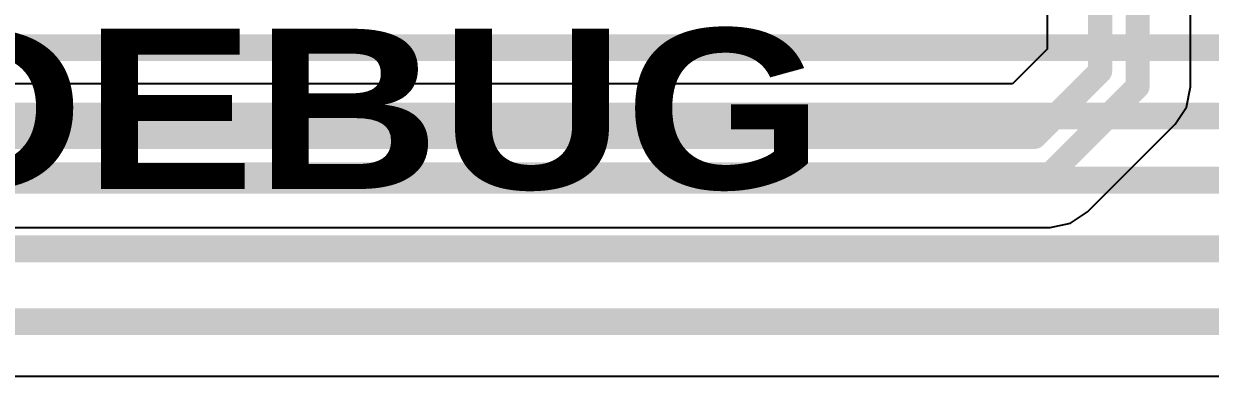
# Model space of a CAD drawing. Header units: inches. Extents: x -36 to 349, y -11 to 240.
# Drawn here: x 111.17 to 122.46, y 81.8 to 85.15 of the extents above; entities that cross this region are included whole.
import ezdxf

# ---------------------------------------------------------------- set-up
doc = ezdxf.new("R2010")
doc.units = ezdxf.units.IN
for name, color, linetype in [('Bottom Layer', 5, 'Continuous'), ('Top Layer', 1, 'Continuous'), ('Top Overlay', 2, 'Continuous')]:
    doc.layers.add(name, color=color, linetype=linetype)
doc.styles.add('Arial Black_Bold', font='', dxfattribs={"height": 0.2})
doc.styles.get('Arial Black_Bold').set_extended_font_data('Arial Black', bold=True)

msp = doc.modelspace()

# ---------------------------------------------------------------- linework, layer by layer
at = {"layer": 'Bottom Layer'}
msp.add_line((101.3346208, 81.79712875999999), (126.47090022, 81.79712875999999), dxfattribs=at)
for points in [[(99.05314961999999, 84.9217504, 0.254, 0.254, 0), (127.52294282, 84.9217504, 0.254, 0.254, 0)], [(99.50897802, 84.27284135999999, 0.254, 0.254, 0), (127.3473577, 84.27284135999999, 0.254, 0.254, 0)], [(99.97151201999999, 83.66210344, 0.254, 0.254, 0), (127.06614922, 83.66210344, 0.254, 0.254, 0)], [(100.44571986, 83.00927263999999, 0.254, 0.254, 0), (126.9140337, 83.00927263999999, 0.254, 0.254, 0)], [(101.1200797, 82.31508047999999, 0.254, 0.254, 0), (126.68544386, 82.31508047999999, 0.254, 0.254, 0)]]:
    msp.add_lwpolyline(points, format="xyseb", dxfattribs=at)
at = {"layer": 'Top Layer'}
for p, q in [((122.27201098, 84.55063353999999), (122.27201098, 110.32763558)), ((120.90640538, 95.8729985), (120.90640538, 84.90710729999999)), ((120.90640538, 84.90710729999999), (120.57830088, 84.5790028)), ((120.57830088, 84.5790028), (104.68170326, 84.5790028)), ((122.23357062, 84.35737764), (122.27201098, 84.55063353999999)), ((122.12409916, 84.19354256), (122.23357062, 84.35737764)), ((121.91579122, 83.98523462), (122.12409916, 84.19354256)), ((121.50017864, 83.56962458), (121.9157836, 83.98522953999999)), ((121.9157836, 83.98522953999999), (121.91579122, 83.98523462)), ((121.29186562, 83.36130902), (121.50017356, 83.56961696)), ((121.50017356, 83.56961696), (121.50017864, 83.56962458)), ((121.12803054, 83.25183756), (121.29186562, 83.36130902)), ((105.03817448, 83.21339719999999), (120.93477464, 83.21339719999999)), ((120.93477464, 83.21339719999999), (121.12803054, 83.25183756))]:
    msp.add_line(p, q, dxfattribs=at)
for points in [[(121.41140818, 84.69792559999999, 0.2286, 0.2286, 0), (121.41140818, 110.6841068, 0.2286, 0.2286, 0)], [(121.76700818, 84.55063353999999, 0.2286, 0.2286, 0), (121.76700818, 110.53681474, 0.2286, 0.2286, 0)], [(120.78748258, 84.07400254, 0.2286, 0.2286, 0), (121.41140564, 84.69792559999999, 0.2286, 0.2286, 0)], [(121.41140564, 84.69792559999999, 0.2286, 0.2286, 0), (121.41140818, 84.69792559999999, 0.2286, 0.2286, 0)], [(121.55870024, 84.3423256, 0.2286, 0.2286, 0), (121.76700818, 84.55063353999999, 0.2286, 0.2286, 0)], [(121.14308258, 83.92671048, 0.2286, 0.2286, 0), (121.5586977, 84.3423256, 0.2286, 0.2286, 0)], [(121.5586977, 84.3423256, 0.2286, 0.2286, 0), (121.55870024, 84.3423256, 0.2286, 0.2286, 0)], [(104.68170326, 84.074, 0.2286, 0.2286, 0), (120.78748258, 84.074, 0.2286, 0.2286, 0)], [(120.78748258, 84.074, 0.2286, 0.2286, 0), (120.78748258, 84.07400254, 0.2286, 0.2286, 0)], [(120.93477464, 83.71839999999999, 0.2286, 0.2286, 0), (121.14308258, 83.92670793999999, 0.2286, 0.2286, 0)], [(121.14308258, 83.92670793999999, 0.2286, 0.2286, 0), (121.14308258, 83.92671048, 0.2286, 0.2286, 0)], [(104.82899532, 83.71839999999999, 0.2286, 0.2286, 0), (120.93477464, 83.71839999999999, 0.2286, 0.2286, 0)]]:
    msp.add_lwpolyline(points, format="xyseb", dxfattribs=at)
for points in [[(121.35425564, 84.69792559999999, 0.1143, 0.1143, 1), (121.46855564, 84.69792559999999, 0.1143, 0.1143, 1)], [(121.35425564, 84.69792559999999, 0.1143, 0.1143, 1), (121.46855564, 84.69792559999999, 0.1143, 0.1143, 1)], [(121.35425818, 84.69792559999999, 0.1143, 0.1143, 1), (121.46855818, 84.69792559999999, 0.1143, 0.1143, 1)], [(121.35425818, 84.69792559999999, 0.1143, 0.1143, 1), (121.46855818, 84.69792559999999, 0.1143, 0.1143, 1)], [(121.70985818, 84.55063353999999, 0.1143, 0.1143, 1), (121.82415818, 84.55063353999999, 0.1143, 0.1143, 1)], [(121.70985818, 84.55063353999999, 0.1143, 0.1143, 1), (121.82415818, 84.55063353999999, 0.1143, 0.1143, 1)], [(121.5015477, 84.3423256, 0.1143, 0.1143, 1), (121.6158477, 84.3423256, 0.1143, 0.1143, 1)], [(121.5015477, 84.3423256, 0.1143, 0.1143, 1), (121.6158477, 84.3423256, 0.1143, 0.1143, 1)], [(121.50155024, 84.3423256, 0.1143, 0.1143, 1), (121.61585024, 84.3423256, 0.1143, 0.1143, 1)], [(121.50155024, 84.3423256, 0.1143, 0.1143, 1), (121.61585024, 84.3423256, 0.1143, 0.1143, 1)], [(120.73033258, 84.07400254, 0.1143, 0.1143, 1), (120.84463258, 84.07400254, 0.1143, 0.1143, 1)], [(120.73033258, 84.07400254, 0.1143, 0.1143, 1), (120.84463258, 84.07400254, 0.1143, 0.1143, 1)], [(120.73033258, 84.074, 0.1143, 0.1143, 1), (120.84463258, 84.074, 0.1143, 0.1143, 1)], [(120.73033258, 84.074, 0.1143, 0.1143, 1), (120.84463258, 84.074, 0.1143, 0.1143, 1)], [(121.08593258, 83.92671048, 0.1143, 0.1143, 1), (121.20023258, 83.92671048, 0.1143, 0.1143, 1)], [(121.08593258, 83.92671048, 0.1143, 0.1143, 1), (121.20023258, 83.92671048, 0.1143, 0.1143, 1)], [(121.08593258, 83.92670793999999, 0.1143, 0.1143, 1), (121.20023258, 83.92670793999999, 0.1143, 0.1143, 1)], [(121.08593258, 83.92670793999999, 0.1143, 0.1143, 1), (121.20023258, 83.92670793999999, 0.1143, 0.1143, 1)], [(120.87762464, 83.71839999999999, 0.1143, 0.1143, 1), (120.99192464, 83.71839999999999, 0.1143, 0.1143, 1)], [(120.87762464, 83.71839999999999, 0.1143, 0.1143, 1), (120.99192464, 83.71839999999999, 0.1143, 0.1143, 1)]]:
    msp.add_lwpolyline(points, format="xyseb", close=True, dxfattribs=at)

# ---------------------------------------------------------------- texts
at = {"layer": 'Top Overlay', "style": 'Arial Black_Bold'}
msp.add_text('DEBUG', height=1.524, rotation=360, dxfattribs=at).set_placement((109.982, 83.5786873))

doc.saveas('drawing.dxf')
